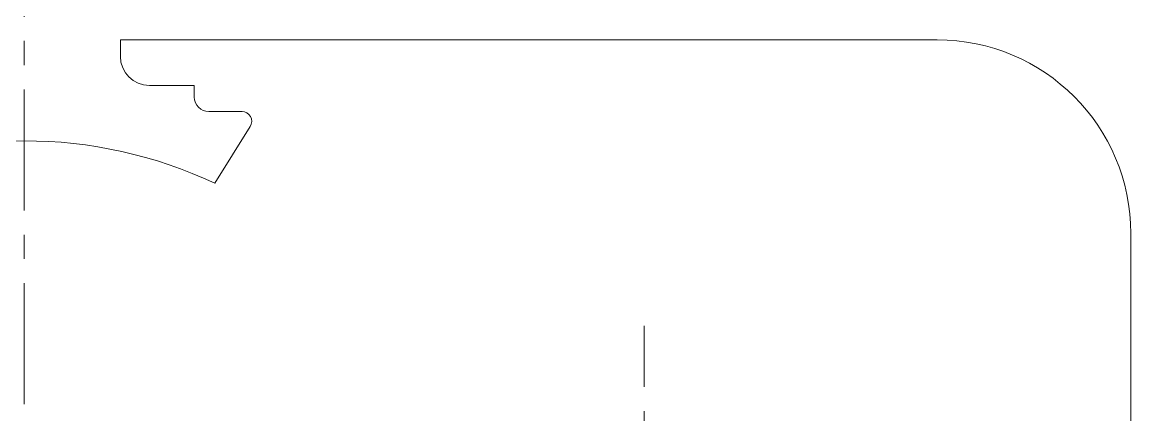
# Model space of a CAD drawing. Header units: millimetres. Extents: x 2882 to 3476, y 1065 to 1485.
# Drawn here: x 3095.45 to 3118.34, y 1173.02 to 1181.12 of the extents above; entities that cross this region are included whole.
import ezdxf

# ---------------------------------------------------------------- set-up
doc = ezdxf.new("R2010")
doc.units = ezdxf.units.MM
doc.linetypes.add('CENTERX2', pattern=[4, 2.5, -0.5, 0.5, -0.5])
doc.layers.add('1', color=1, linetype='Continuous', lineweight=18, true_color=0xff0000)
doc.layers.add('3', color=3, linetype='CENTERX2', lineweight=18, true_color=0x00ff00)

msp = doc.modelspace()

# ---------------------------------------------------------------- linework, layer by layer
at = {"layer": '1'}
for p, q in [((3114.34102, 1180.75853), (3097.47915, 1180.75853)), ((3097.47915, 1180.41534), (3097.47915, 1180.75853)), ((3098.07915, 1179.81534), (3099.00526, 1179.81534)), ((3099.00526, 1179.81534), (3099.00526, 1179.57719)), ((3099.30526, 1179.27719), (3099.99082, 1179.27719)), ((3100.16038, 1178.97112), (3099.42591, 1177.79704)), ((3118.34102, 1176.75853), (3118.34102, 1111.50776))]:
    msp.add_line(p, q, dxfattribs=at)
for centre, radius, start, end in [((3114.34102, 1176.75853), 4, 0, 90), ((3098.07915, 1180.41534), 0.6, 180, 270), ((3099.30526, 1179.57719), 0.3, 180, 270), ((3099.99082, 1179.07719), 0.2, 327.971323, 90), ((3095.47793, 1169.46059), 9.21174, 89.910349, 115.179253), ((3095.50676, 1169.46059), 9.21174, 64.820747, 90.089651)]:
    msp.add_arc(centre, radius, start, end, dxfattribs=at)
at = {"layer": '3'}
for p, q in [((3095.49235, 1105.23428), (3095.49235, 1184.31452)), ((3108.29235, 1157.59292), (3108.29235, 1174.85336))]:
    msp.add_line(p, q, dxfattribs=at)

doc.saveas('drawing.dxf')
